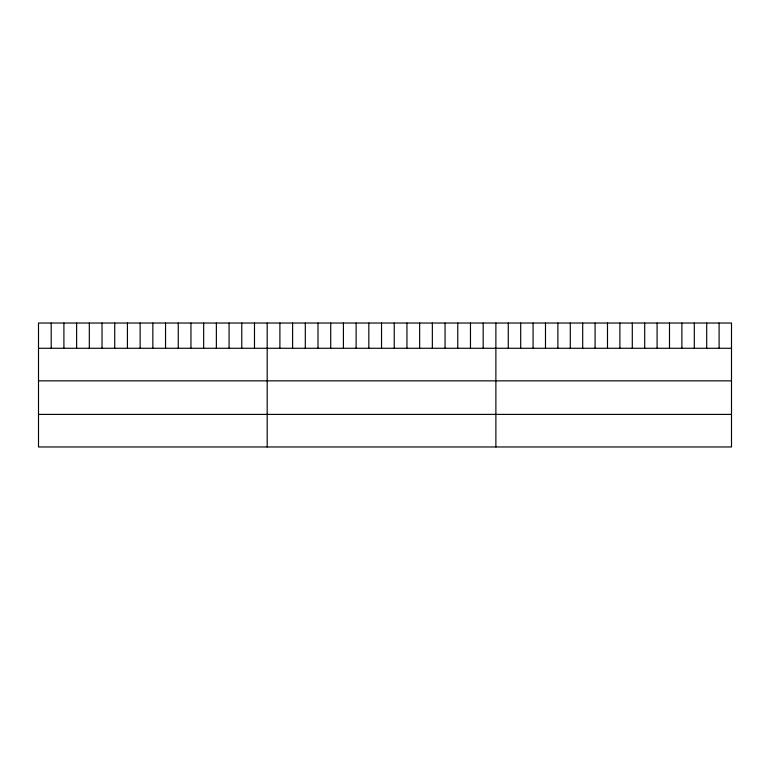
<?xml version="1.0" encoding="UTF-8"?>
<svg xmlns="http://www.w3.org/2000/svg" width="770" height="770" viewBox="0 0 770 770"><rect width="100%" height="100%" fill="white"/><g stroke="black" fill="none" stroke-linecap="round" stroke-linejoin="round"><path stroke-width="1.16" d="M731.5 348.271L731.5 446.966L38.5 446.966L38.5 323.034L731.5 323.034L731.5 348.271L38.5 348.271M38.5 380.842L731.5 380.842M38.5 414.395L731.5 414.395M719.103 323.034L719.103 348.271M706.696 323.034L706.696 348.271M694.299 323.034L694.299 348.271M681.893 323.034L681.893 348.271M669.496 323.034L669.496 348.271M657.089 323.034L657.089 348.271M644.692 323.034L644.692 348.271M632.295 323.034L632.295 348.271M619.889 323.034L619.889 348.271M607.491 323.034L607.491 348.271M595.085 323.034L595.085 348.271M582.688 323.034L582.688 348.271M570.291 323.034L570.291 348.271M557.884 323.034L557.884 348.271M545.487 323.034L545.487 348.271M533.081 323.034L533.081 348.271M520.684 323.034L520.684 348.271M508.277 323.034L508.277 348.271M495.88 323.034L495.88 446.966M483.175 323.034L483.175 348.271M470.47 323.034L470.47 348.271M457.765 323.034L457.765 348.271M445.06 323.034L445.06 348.271M432.355 323.034L432.355 348.271M419.65 323.034L419.65 348.271M406.945 323.034L406.945 348.271M394.24 323.034L394.24 348.271M381.535 323.034L381.535 348.271M368.83 323.034L368.83 348.271M356.125 323.034L356.125 348.271M343.42 323.034L343.42 348.271M330.715 323.034L330.715 348.271M318.01 323.034L318.01 348.271M305.305 323.034L305.305 348.271M292.6 323.034L292.6 348.271M279.895 323.034L279.895 348.271M267.19 323.034L267.19 446.966M254.485 323.034L254.485 348.271M241.78 323.034L241.78 348.271M229.075 323.034L229.075 348.271M216.37 323.034L216.37 348.271M203.665 323.034L203.665 348.271M190.96 323.034L190.96 348.271M178.255 323.034L178.255 348.271M165.55 323.034L165.55 348.271M152.845 323.034L152.845 348.271M140.14 323.034L140.14 348.271M127.435 323.034L127.435 348.271M114.73 323.034L114.73 348.271M102.025 323.034L102.025 348.271M89.32 323.034L89.32 348.271M76.615 323.034L76.615 348.271M63.91 323.034L63.91 348.271M51.205 323.034L51.205 348.271"/></g></svg>
